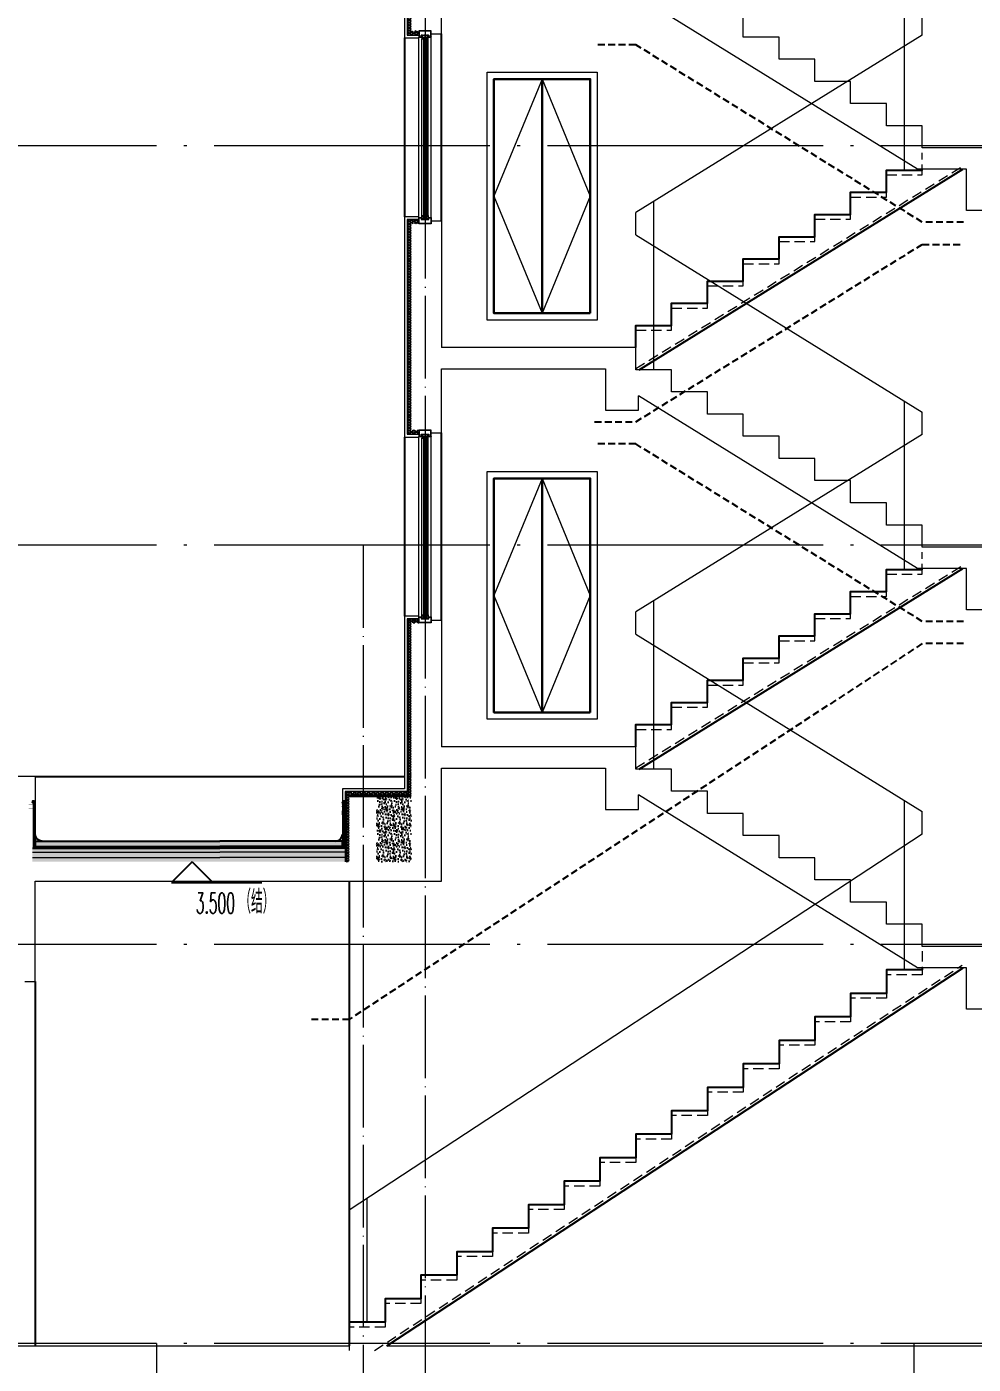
# Model space of a CAD drawing. Extents: x -518115 to 389031, y -231062 to 1628073.
# Drawn here: x 140422 to 147293, y -92578 to -82863 of the extents above; entities that cross this region are included whole.
import ezdxf
from ezdxf.xclip import XClip

# ---------------------------------------------------------------- set-up
doc = ezdxf.new("R2010")
doc.units = 0
doc.header["$LTSCALE"] = 1000
doc.header["$MEASUREMENT"] = 0
doc.header["$XCLIPFRAME"] = 0
for name, pattern in [('DASH', [0.35, 0.25, -0.1]), ('DOTE', [2.42, 2, -0.2, 0.02, -0.2]), ('HIDDEN', [0.375, 0.25, -0.125])]:
    doc.linetypes.add(name, pattern=pattern)
for name, color, linetype in [('3-剖面填充（细）', 250, 'Continuous'), ('3-屋面构造层', 157, 'Continuous'), ('DIM_ELEV', 3, 'Continuous'), ('SURFACE', 6, 'Continuous'), ('审核', 1, 'Continuous'), ('看线', 251, 'Continuous'), ('立面-看线', 251, 'Continuous')]:
    doc.layers.add(name, color=color, linetype=linetype)
for name, color, linetype, lineweight in [('DOTE', 19, 'DOTE', 9), ('PUB_HATCH', 8, 'Continuous', 9), ('S_WINDOW', 144, 'Continuous', 15), ('STAIR', 2, 'Continuous', 18), ('WALL', 9, 'Continuous', 40), ('WINDOW', 144, 'Continuous', 15), ('内粉刷', 37, 'Continuous', 9), ('立面-普通轮廓', 7, 'Continuous', 18), ('立面-栏杆', 105, 'Continuous', 15), ('立面-窗', 129, 'Continuous', 30), ('立面-窗开启线', 250, 'Continuous', 13), ('细细', 250, 'Continuous', 0)]:
    doc.layers.add(name, color=color, linetype=linetype, lineweight=lineweight)
doc.styles.add('_TCH_DIM', font='SIMPLEX.shx', dxfattribs={"width": 0.7, "bigfont": 'GBCBIG.shx'})
pattern_1 = [(315, (-218910.2607, -140541.0897), (-1.767766953, -1.767766953), []), (315, (-218909.0822, -140541.0897), (-1.767766953, -1.767766953), [])]
pattern_2 = [(315, (-218910.2607, -141979.3279), (-1.767766953, -1.767766953), []), (315, (-218909.0822, -141979.3279), (-1.767766953, -1.767766953), [])]

# ---------------------------------------------------------------- blocks, each defined once
blk = doc.blocks.new('GDFGDGHDCAS')
at = {"layer": '立面-普通轮廓'}
blk.add_lwpolyline([(887240.9, 98177.9), (886440.9, 98177.9), (886440.9, 99977.9), (887240.9, 99977.9)], close=True, dxfattribs=at)
at = {"layer": '立面-窗'}
blk.add_line((886840.9, 99927.9), (886840.9, 98227.9), dxfattribs=at)
blk.add_lwpolyline([(887190.9, 98227.9), (886490.9, 98227.9), (886490.9, 99927.9), (887190.9, 99927.9)], close=True, dxfattribs=at)
at = {"layer": '立面-窗开启线', "ltscale": 0.5}
for points in [[(886840.9, 99927.9), (886490.9, 99077.9), (886840.9, 98227.9)], [(886840.9, 99927.9), (887190.9, 99077.9), (886840.9, 98227.9)]]:
    blk.add_lwpolyline(points, dxfattribs=at)
blk = doc.blocks.new('FGHFG4334GDFGDFFGGGGGGDFG4G')
at = {"layer": 'SURFACE', "const_width": 2.25}
for points in [[(46.5, 0), (0, 0)], [(46.5, -27.6), (0, -27.6)]]:
    blk.add_lwpolyline(points, dxfattribs=at)
at = {"layer": 'SURFACE', "const_width": 1.5}
blk.add_lwpolyline([(46.5, 17.2, -1), (46.5, 5.2), (46.5, -6.8, -1), (46.5, -18.8), (46.5, -36.8), (52.5, -48), (52.5, -72.8)], format="xyb", dxfattribs=at)
blk = doc.blocks.new('FGDGDGD')
at = {"layer": '3-屋面构造层'}
h = blk.add_hatch(dxfattribs=at)
h.set_pattern_fill('隔热材料01', color=256, scale=7.692308, style=0)
h.set_pattern_definition([(270, (9.5186, 433.228), (3.846153863, -7e-16), [0.385980771, -3.460173092]), (270, (6.637, 433.228), (3.846153863, -7e-16), [0.385980771, -3.460173092]), (90, (8.5996, 430.618), (-3.846153863, 2e-16), [0.385980771, -3.460173092]), (90, (7.556, 430.618), (-3.846153863, 2e-16), [0.385980771, -3.460173092]), (180, (10.002, 430), (-5e-16, -3.846153863), [3.848019248, 0.001865385]), (135, (8.9282, 430.193), (2e-16, 3.846144175), [0.328307694, -5.110980792]), (116.56505, (12.5422, 430.4251), (8.6793e-06, 3.8461487416), [0.215769232, -8.384500037]), (116.56505, (8.696, 430.4251), (8.6793e-06, 3.8461487416), [0.215769232, -8.384500037]), (153.43495, (13.1603, 430), (-8.679e-06, 3.846148742), [0.431538463, -8.168730805]), (153.43495, (9.3142, 430), (-8.679e-06, 3.846148742), [0.431538463, -8.168730805]), (63.43495, (12.4457, 431.0041), (-8.6793e-06, 3.8461487416), [2.054923086, -6.545346183]), (63.43495, (8.5996, 431.0041), (-8.6793e-06, 3.8461487416), [2.054923086, -6.545346183]), (116.56505, (13.3647, 433.228), (8.6793e-06, 3.8461487416), [0.215769232, -8.384500037]), (116.56505, (9.5186, 433.228), (8.6793e-06, 3.8461487416), [0.215769232, -8.384500037]), (135, (9.422, 433.421), (2e-16, 3.846144175), [0.328307694, -5.110980792]), (153.43495, (13.036, 433.6532), (-8.679e-06, 3.846148742), [0.431538463, -8.168730805]), (153.43495, (9.19, 433.6532), (-8.679e-06, 3.846148742), [0.431538463, -8.168730805]), (45, (6.7336, 433.421), (2e-16, 3.846144175), [0.328307694, -5.110980792]), (63.43495, (10.4833, 433.228), (-8.6793e-06, 3.8461487416), [0.215769232, -8.384500037]), (63.43495, (6.6371, 433.228), (-8.6793e-06, 3.8461487416), [0.215769232, -8.384500037]), (26.56505, (10.812, 433.6532), (8.679e-06, 3.846148742), [0.431538463, -8.168730805]), (26.56505, (6.9658, 433.6532), (8.679e-06, 3.846148742), [0.431538463, -8.168730805]), (116.56505, (11.4023, 431.0041), (8.6793e-06, 3.8461487416), [2.054923086, -6.545346183]), (116.56505, (7.5561, 431.0041), (8.6793e-06, 3.8461487416), [2.054923086, -6.545346183]), (45, (7.2275, 430.193), (2e-16, 3.846144175), [0.328307694, -5.110980792]), (63.43495, (11.3058, 430.4251), (-8.6793e-06, 3.8461487416), [0.215769232, -8.384500037]), (63.43495, (7.4596, 430.4251), (-8.6793e-06, 3.8461487416), [0.215769232, -8.384500037]), (26.56505, (10.6877, 430), (8.679e-06, 3.846148742), [0.431538463, -8.168730805]), (26.56505, (6.8415, 430), (8.679e-06, 3.846148742), [0.431538463, -8.168730805])])
edge = h.paths.add_edge_path()
edge.add_arc((682180.8, 585366.2), 9.23, 450, 540, ccw=False)
edge.add_line((682180.8, 585375.4), (682191.6, 585375.4))
edge.add_line((682191.6, 585375.4), (682191.6, 585366.2))
edge.add_line((682191.6, 585366.2), (682171.6, 585366.2))
h = blk.add_hatch(dxfattribs=at)
h.set_pattern_fill('混凝土', color=256, scale=5, angle=-1.14576, style=0)
h.set_pattern_definition([(48.854237, (-82751.966, -43707.863), (35.7930991, -3.8540962), [3.75, -41.25]), (353.854237, (-82751.966, -43707.863), (-6.1841378, 37.7408106), [3, -33]), (99.305637, (-82748.983, -43708.185), (29.6089874, 33.886691), [3.1870095, -35.0571056]), (45.038437, (-82751.766, -43697.865), (53.1858973, -9.3413237), [5.625, -61.875]), (95.489837, (-82747.334, -43698.644), (47.6977146, 47.7616795), [4.7805144, -52.58565]), (350.038437, (-82751.766, -43697.865), (47.6976773, 47.7617167), [4.5, -49.5]), (19.854237, (-82746.817, -43700.465), (29.4368469, -20.7237073), [3.75, -41.25]), (324.854237, (-82746.817, -43700.465), (12.8883392, 36.0069862), [3, -33]), (70.305637, (-82744.364, -43702.192), (42.3251977, 15.2832459), [3.1870095, -35.0571056]), (36.3542372, (-82751.966, -43707.863), (0.9406985, 16.62920733), [0, -32.6, 0, -33.5, 0, -33.125]), (6.3542372, (-82751.966, -43707.863), (13.54517982, 19.45362572), [0, -19.1, 0, -31.85, 0, -12.625]), (326.3542372, (-82763.114, -43707.64), (26.66323482, -1.66123381), [0, -12.5, 0, -39, 0, -51.75]), (316.3542372, (-82768.113, -43707.54), (29.2535633, 4.4211788), [0, -16.25, 0, -25.9, 0, -36.75])])
h.paths.add_polyline_path([(674875.1, 585046.2), (674875.1, 585086.2), (682171.6, 585086.2), (682171.6, 585046.2)])
h = blk.add_hatch(dxfattribs=at)
h.set_pattern_fill('隔热材料03', color=256, scale=12.5, style=0)
h.set_pattern_definition([(113.578, (-500407.8114, 374696.8656), (-0.0086926214, 6.2699620763), [1.075, -0.5693125, 2.8375, -0.5693125, 1.075, -0.6825]), (66.42, (-500406.1744, 374696.8656), (2.727787851, 6.0425e-05), [1.075, -0.5693125, 2.840375, -0.5693125, 1.075, -0.6825]), (180, (-500406.1744, 374696.8656), (0, 6.25), [1.636625, -1.0910625]), (180, (-500407.538, 374702.4906), (0, 6.25), [1.636625, -1.0910625]), (90, (-500405.7427, 374697.8548), (2.72775, 2e-16), [0.52175, -5.72825]), (90, (-500407.1066, 374700.9798), (2.72775, 2e-16), [0.52175, -5.72825]), (90, (-500408.2427, 374697.8548), (2.72775, 2e-16), [0.52175, -5.72825]), (90, (-500409.6066, 374700.9798), (2.72775, 2e-16), [0.52175, -5.72825])])
edge = h.paths.add_edge_path()
edge.add_line((682177.8, 585086.2), (682177.8, 585050.2))
edge.add_arc((682171.6, 585050.2), 6.25, 270, 360, ccw=False)
edge.add_line((682171.6, 585044), (682171.6, 585086.2))
edge.add_line((682171.6, 585086.2), (682177.8, 585086.2))
h = blk.add_hatch(dxfattribs=at)
h.set_pattern_fill('焦渣矿渣', color=256, scale=4, angle=-1.14576, style=0)
h.set_pattern_definition([(358.8542372, (-82751.966, -43697.863), (8.27546507, 13.69326162), [1.6, -14.4]), (298.8542372, (-82751.966, -43697.863), (15.99644496, -0.32013217), [1.6, -14.4]), (238.8542372, (-82750.366, -43697.895), (7.72097989, -14.0133938), [1.6, -14.4]), (268.8542372, (-82745.567, -43697.991), (15.83683295, -8.3183365), [2.4, -11.456]), (268.8542372, (-82743.967, -43698.023), (15.83683295, -8.3183365), [2.4, -11.456]), (268.8542372, (-82742.368, -43698.055), (15.83683295, -8.3183365), [2.4, -11.456])])
h.paths.add_polyline_path([(674875.1, 585006.2), (674875.1, 585036.2), (682191.6, 585036.2), (682191.6, 585006.2)])
h = blk.add_hatch(dxfattribs=at)
h.set_pattern_fill('加气混凝土', color=256, scale=5, style=0)
h.set_pattern_definition([(0, (-82734.266, -43726.163), (30, 60), [0, -60]), (0, (-82769.366, -43734.263), (30, 60), [0, -60]), (0, (-82749.866, -43734.863), (30, 60), [0, -60]), (0, (-82728.566, -43717.163), (30, 60), [0, -60]), (0, (-82753.466, -43737.863), (30, 60), [0, -60]), (0, (-82722.566, -43679.363), (30, 60), [0, -60]), (0, (-82740.866, -43684.163), (30, 60), [0, -60]), (0, (-82731.266, -43691.663), (30, 60), [0, -60]), (0, (-82780.166, -43692.863), (30, 60), [0, -60]), (0, (-82750.766, -43695.563), (30, 60), [0, -60]), (0, (-82762.166, -43710.863), (30, 60), [0, -60]), (0, (-82761.566, -43733.363), (30, 60), [0, -60]), (0, (-82739.066, -43735.763), (30, 60), [0, -60]), (0, (-82722.566, -43709.363), (30, 60), [0, -60]), (0, (-82778.666, -43718.663), (30, 60), [0, -60]), (0, (-82773.566, -43708.463), (30, 60), [0, -60]), (0, (-82750.166, -43712.663), (30, 60), [0, -60]), (0, (-82758.566, -43721.363), (30, 60), [0, -60]), (0, (-82763.366, -43701.563), (30, 60), [0, -60]), (0, (-82755.866, -43679.063), (30, 60), [0, -60]), (0, (-82776.266, -43731.263), (30, 60), [0, -60]), (0, (-82743.266, -43691.363), (30, 60), [0, -60]), (0, (-82771.166, -43690.463), (30, 60), [0, -60]), (0, (-82775.966, -43682.663), (30, 60), [0, -60]), (130.601294, (-82726.2516, -43698.149), (-149.999998343, 180.000000787), [2.6341554, -1103.7111]), (18.4349488, (-82730.537, -43697.006), (149.99999945, 59.99999956), [2.710524, -376.76279]), (90, (-82730.537, -43699.578), (30, 60), [2.5714284, -117.428565]), (161.565051, (-82727.966, -43700.435), (-150.000000755, 59.99999553), [2.710524, -376.76279]), (53.1301023, (-82727.966, -43700.435), (30.00000006, 59.99999997), [2.857143, -297.14285]), (135, (-82725.68, -43731.006), (-30.00000363, 59.99999594), [2.424366, -167.28126]), (45, (-82729.109, -43731.006), (29.9999998, 59.99999976), [2.424366, -167.28126]), (135, (-82727.394, -43732.72), (-30.00000363, 59.99999594), [2.424366, -167.28126]), (45, (-82727.394, -43732.72), (29.9999998, 59.99999976), [2.424366, -167.28126]), (116.565051, (-82754.537, -43690.72), (-5.2e-06, 119.9999967), [3.1943826, -63.88765]), (180, (-82755.966, -43687.863), (-30, 60), [3.4285716, -56.571425]), (63.434949, (-82760.823, -43690.72), (3e-07, 119.9999994), [3.1943826, -63.88765]), (116.565051, (-82759.394, -43693.58), (-5.2e-06, 119.9999967), [3.1943826, -63.88765]), (0, (-82759.394, -43693.58), (30, 60), [3.4285716, -56.571425]), (63.434949, (-82755.966, -43693.58), (3e-07, 119.9999994), [3.1943826, -63.88765]), (107.102728, (-82731.9658, -43711.0063), (-89.999996559, 300.000000484), [3.8861346, -1628.29025]), (143.972626, (-82733.1087, -43707.292), (-569.999992774, 419.999999525), [3.8861346, -812.202]), (180, (-82736.25, -43705.006), (-30, 60), [3.7142856, -56.28571]), (36.0273733, (-82743.1087, -43707.292), (569.999995788, 419.999995472), [3.8861346, -812.202]), (71.5650511, (-82744.252, -43710.721), (90.00000046, 299.99999948), [3.6140316, -375.85928]), (107.102728, (-82743.1087, -43714.4348), (-89.999996559, 300.000000484), [3.8861346, -1628.29025]), (143.972626, (-82739.966, -43716.7206), (-569.999992774, 419.999999525), [3.8861346, -812.202]), (0, (-82739.966, -43716.72), (30, 60), [3.7142856, -56.28571]), (36.0273733, (-82736.2516, -43716.7206), (569.999995788, 419.999995472), [3.8861346, -812.202]), (71.5650511, (-82733.109, -43714.435), (90.00000046, 299.99999948), [3.6140316, -375.85928]), (150.255118, (-82731.3944, -43683.006), (-90.000000213, 59.999999257), [2.303502, -481.43196]), (90, (-82733.394, -43684.15), (30, 60), [2.2857144, -117.714275]), (29.7448813, (-82733.3944, -43684.149), (90.000000053, 59.99999972), [2.303502, -481.43196]), (116.565051, (-82745.394, -43725.58), (-5.2e-06, 119.9999967), [3.1943826, -63.88765]), (168.690067, (-82746.823, -43722.7206), (-270.0000002, 59.999998494), [2.9137254, -608.96855]), (41.1859251, (-82751.9658, -43724.149), (749.999995456, 659.999994229), [3.0371844, -1272.5802]), (90, (-82751.966, -43727.006), (30, 60), [2.857143, -117.14285]), (138.814074, (-82749.68, -43729.0063), (-749.999986669, 660.000004204), [3.0371844, -1272.5802]), (16.6992442, (-82749.68, -43729.0063), (989.999992552, 299.999996858), [2.982945, -1249.85375]), (60.9453959, (-82746.823, -43728.149), (29.99999992, 59.999999469), [2.9416086, -1232.53395]), (109.983106, (-82770.5373, -43700.4348), (-150.000000565, 419.9999988885), [3.3442002, -1401.21975]), (155.556045, (-82771.68, -43697.292), (-390.0000014866, 179.99999626), [3.4522986, -1446.51315]), (24.4439547, (-82777.9658, -43697.292), (390.0000001945, 179.999999134), [3.4522986, -1446.51315]), (70.0168934, (-82779.1087, -43700.4348), (150.000000452, 419.999998958), [3.3442002, -1401.21975]), (109.983106, (-82777.9658, -43703.5777), (-150.000000565, 419.9999988885), [3.3442002, -1401.21975]), (160.016893, (-82774.823, -43704.7206), (-150.000000088, 59.999997267), [3.3442002, -698.93775]), (19.9831065, (-82774.823, -43704.7206), (149.999999176, 59.999999905), [3.3442002, -698.93775]), (70.0168934, (-82771.68, -43703.5777), (150.000000452, 419.999998958), [3.3442002, -1401.21975]), (122.005383, (-82748.2516, -43705.8634), (-30.000004026, 59.999996937), [2.6954232, -563.3434]), (18.4349488, (-82752.252, -43704.435), (149.99999945, 59.99999956), [2.710524, -376.76279]), (90, (-82752.252, -43707.006), (30, 60), [2.5714284, -117.428565]), (161.565051, (-82749.68, -43707.863), (-150.000000755, 59.99999553), [2.710524, -376.76279]), (54.4623222, (-82749.68, -43707.8634), (209.999999696, 299.99999955), [2.457807, -1029.82115]), (116.565051, (-82765.68, -43720.435), (-5.2e-06, 119.9999967), [3.1943826, -63.88765]), (180, (-82767.11, -43717.58), (-30, 60), [3.142857, -56.85714]), (59.0362434, (-82771.966, -43720.435), (30.000000098, 59.99999971), [3.3319728, -696.3822]), (120.963756, (-82770.2516, -43723.292), (-30.0000041, 59.999997245), [3.3319728, -696.3822]), (0, (-82770.25, -43723.29), (30, 60), [3.142857, -56.85714]), (63.434949, (-82767.11, -43723.29), (3e-07, 119.9999994), [3.1943826, -63.88765])])
h.paths.add_polyline_path([(682191.6, 584936.2), (674875.1, 584936.2), (674875.1, 584966.2), (682191.6, 584966.2)])
at = {"layer": '立面-看线'}
h = blk.add_hatch(dxfattribs=at)
h.set_pattern_fill('HONEY', color=256, scale=7)
h.set_pattern_definition([(0, (-799653.24, -415240.13), (16.66875, 9.623705), [11.1125, -22.225]), (120, (-799653.24, -415240.13), (-16.66874801, 9.62370845), [11.1125, -22.225]), (60, (-799653.24, -415240.13), (1.99e-06, 19.24741345), [-22.225, 11.1125])])
h.paths.add_polyline_path([(682191.6, 584966.2), (674875.1, 584966.2), (674875.1, 585006.2), (682191.6, 585006.2)])
at = {"layer": '3-屋面构造层'}
for p, q in [((682177.8, 585086.2), (674875.1, 585086.2)), ((682171.6, 585086.2), (682171.6, 585044)), ((682171.6, 585046.2), (674875.1, 585046.2)), ((682191.6, 585036.2), (674875.1, 585036.2))]:
    blk.add_line(p, q, dxfattribs=at)
at = {"layer": '3-屋面构造层', "color": 251, "linetype": 'DASH', "ltscale": 0.05, "true_color": 0x636466, "const_width": 2.5}
for points in [[(682056.6, 585042.7), (682171.6, 585042.7, 0.414214), (682179.1, 585050.2), (682179.1, 585366.2)], [(682056.6, 585039), (682171.6, 585039, 0.414214), (682182.8, 585050.2), (682182.8, 585366.2)]]:
    blk.add_lwpolyline(points, format="xyb", dxfattribs=at)
at = {"layer": '3-屋面构造层', "color": 251, "true_color": 0x636466}
for points in [[(682056.6, 585041.5), (682171.6, 585041.5, 0.414214), (682180.3, 585050.2), (682180.3, 585366.2)], [(682056.6, 585044), (682171.6, 585044, 0.414214), (682177.8, 585050.2), (682177.8, 585366.2)], [(682056.6, 585040.2), (682171.6, 585040.2, 0.414214), (682181.6, 585050.2), (682181.6, 585366.2), (682184.1, 585366.2), (682184.1, 585050.2, -0.414214), (682171.6, 585037.7), (682056.6, 585037.7)]]:
    blk.add_lwpolyline(points, format="xyb", dxfattribs=at)
at = {"layer": '3-屋面构造层', "ltscale": 0.8}
blk.add_lwpolyline([(682171.6, 585366.2, -0.414214), (682180.8, 585375.4), (682191.6, 585375.4), (682191.6, 585366.2), (682171.6, 585366.2)], format="xyb", dxfattribs=at)
at = {"layer": '3-屋面构造层', "color": 251, "linetype": 'DASH', "ltscale": 0.05, "true_color": 0x636466, "const_width": 2.5}
for points in [[(682042.7, 585039), (674875.1, 585039)], [(682056.6, 585042.7), (682042.7, 585039)]]:
    blk.add_lwpolyline(points, dxfattribs=at)
at = {"layer": '3-屋面构造层', "color": 251, "true_color": 0x636466}
for points in [[(682042.7, 585040.2), (674875.1, 585040.2)], [(674875.1, 585037.7), (682042.7, 585037.7)], [(682056, 585043.8), (682042.1, 585040.1)], [(682043.2, 585037.9), (682057.1, 585041.6)]]:
    blk.add_lwpolyline(points, dxfattribs=at)
at = {"layer": '3-屋面构造层'}
blk.add_arc((682121.6, 585136.2), 50, 270, 360, dxfattribs=at)
at = {"layer": 'PUB_HATCH', "color": 215, "true_color": 0xa953a0}
for p, q in [((682191.6, 585006.2), (674875.1, 585006.2)), ((682191.6, 584966.2), (674875.1, 584966.2))]:
    blk.add_line(p, q, dxfattribs=at)
at = {"layer": '3-屋面构造层', "color": 1, "xscale": -1}
blk.add_blockref('FGHFG4334GDFGDFFGGGGGGDFG4G', (682218.1, 585349), dxfattribs=at)
blk = doc.blocks.new('zrszerf')
at = {"layer": '细细'}
h = blk.add_hatch(dxfattribs=at)
h.set_pattern_fill('金属', color=256, style=0)
h.set_pattern_definition(pattern_1)
h.paths.add_polyline_path([(257694.9, 608543.3), (257714.9, 608543.3), (257714.9, 608556.8), (257764.9, 608556.8), (257764.9, 608543.3), (257784.9, 608543.3), (257784.9, 608588.3), (257694.9, 608588.3)])
h.paths.add_polyline_path([(257712.9, 608558.8), (257712.9, 608545.3), (257696.9, 608545.3), (257696.9, 608586.3), (257782.9, 608586.3), (257782.9, 608545.3), (257766.9, 608545.3), (257766.9, 608558.8)], flags=16)
h = blk.add_hatch(dxfattribs=at)
h.set_pattern_fill('金属', color=256, style=0)
h.set_pattern_definition(pattern_1)
h.paths.add_polyline_path([(257762.4, 608554.8), (257762.4, 608529.8), (257750.4, 608529.8), (257750.4, 608539.8), (257729.4, 608539.8), (257729.4, 608529.8), (257717.4, 608529.8), (257717.4, 608554.8)])
h.paths.add_polyline_path([(257719.4, 608552.8), (257719.4, 608531.8), (257727.4, 608531.8), (257727.4, 608541.8), (257752.4, 608541.8), (257752.4, 608531.8), (257760.4, 608531.8), (257760.4, 608552.8)], flags=16)
h = blk.add_hatch(color=256, dxfattribs=at)
edge = h.paths.add_edge_path()
edge.add_line((257735.4, 608539.8), (257735.4, 608527.8))
edge.add_arc((257739.9, 608519.5), 9.44, 61.51755, 118.48245, ccw=False)
edge.add_line((257744.4, 608527.8), (257744.4, 608539.8))
edge.add_arc((257739.9, 608548.1), 9.44, 241.51755, 298.48245, ccw=False)
h = blk.add_hatch(dxfattribs=at)
h.set_pattern_fill('金属', color=256, style=0)
h.set_pattern_definition(pattern_2)
h.paths.add_polyline_path([(257694.9, 607233.3), (257714.9, 607233.3), (257714.9, 607219.8), (257764.9, 607219.8), (257764.9, 607233.3), (257784.9, 607233.3), (257784.9, 607188.3), (257694.9, 607188.3)])
h.paths.add_polyline_path([(257712.9, 607217.8), (257712.9, 607231.3), (257696.9, 607231.3), (257696.9, 607190.3), (257782.9, 607190.3), (257782.9, 607231.3), (257766.9, 607231.3), (257766.9, 607217.8)], flags=16)
h = blk.add_hatch(dxfattribs=at)
h.set_pattern_fill('金属', color=256, style=0)
h.set_pattern_definition(pattern_2)
h.paths.add_polyline_path([(257762.4, 607221.8), (257762.4, 607246.8), (257750.4, 607246.8), (257750.4, 607236.8), (257729.4, 607236.8), (257729.4, 607246.8), (257717.4, 607246.8), (257717.4, 607221.8)])
h.paths.add_polyline_path([(257719.4, 607223.8), (257719.4, 607244.8), (257727.4, 607244.8), (257727.4, 607234.8), (257752.4, 607234.8), (257752.4, 607244.8), (257760.4, 607244.8), (257760.4, 607223.8)], flags=16)
h = blk.add_hatch(color=256, dxfattribs=at)
edge = h.paths.add_edge_path()
edge.add_line((257735.4, 607236.8), (257735.4, 607248.8))
edge.add_arc((257739.9, 607257.1), 9.44, 241.51755, 298.48245)
edge.add_line((257744.4, 607248.8), (257744.4, 607236.8))
edge.add_arc((257739.9, 607228.5), 9.44, 61.51755, 118.48245)
at = {"layer": 'S_WINDOW'}
for p, q in [((257694.9, 607233.3), (257694.9, 608543.3)), ((257717.4, 607246.8), (257717.4, 608529.8)), ((257762.4, 607246.8), (257762.4, 608529.8)), ((257784.9, 607233.3), (257784.9, 608543.3))]:
    blk.add_line(p, q, dxfattribs=at)
for points in [[(257784.9, 608588.3), (257784.9, 608543.3), (257764.9, 608543.3), (257764.9, 608556.8), (257714.9, 608556.8), (257714.9, 608543.3), (257694.9, 608543.3), (257694.9, 608588.3)], [(257782.9, 608586.3), (257782.9, 608545.3), (257766.9, 608545.3), (257766.9, 608558.8), (257712.9, 608558.8), (257712.9, 608545.3), (257696.9, 608545.3), (257696.9, 608586.3)], [(257762.4, 608554.8), (257762.4, 608529.8), (257750.4, 608529.8), (257750.4, 608539.8), (257729.4, 608539.8), (257729.4, 608529.8), (257717.4, 608529.8), (257717.4, 608554.8)], [(257760.4, 608552.8), (257760.4, 608531.8), (257752.4, 608531.8), (257752.4, 608541.8), (257727.4, 608541.8), (257727.4, 608531.8), (257719.4, 608531.8), (257719.4, 608552.8)], [(257784.9, 607188.3), (257784.9, 607233.3), (257764.9, 607233.3), (257764.9, 607219.8), (257714.9, 607219.8), (257714.9, 607233.3), (257694.9, 607233.3), (257694.9, 607188.3)], [(257782.9, 607190.3), (257782.9, 607231.3), (257766.9, 607231.3), (257766.9, 607217.8), (257712.9, 607217.8), (257712.9, 607231.3), (257696.9, 607231.3), (257696.9, 607190.3)], [(257762.4, 607221.8), (257762.4, 607246.8), (257750.4, 607246.8), (257750.4, 607236.8), (257729.4, 607236.8), (257729.4, 607246.8), (257717.4, 607246.8), (257717.4, 607221.8)], [(257760.4, 607223.8), (257760.4, 607244.8), (257752.4, 607244.8), (257752.4, 607234.8), (257727.4, 607234.8), (257727.4, 607244.8), (257719.4, 607244.8), (257719.4, 607223.8)]]:
    blk.add_lwpolyline(points, close=True, dxfattribs=at)
at = {"layer": '细细'}
for points in [[(257729.4, 608529.8), (257729.4, 607246.8)], [(257735.4, 607248.8), (257735.4, 608539.8)], [(257744.4, 607248.8), (257744.4, 608539.8)], [(257750.4, 608529.8), (257750.4, 607246.8)]]:
    blk.add_lwpolyline(points, dxfattribs=at)
for points in [[(257735.4, 608539.8), (257735.4, 608527.8, -0.253805), (257744.4, 608527.8), (257744.4, 608539.8, -0.253805)], [(257735.4, 607236.8), (257735.4, 607248.8, 0.253805), (257744.4, 607248.8), (257744.4, 607236.8, 0.253805)]]:
    blk.add_lwpolyline(points, format="xyb", close=True, dxfattribs=at)
blk = doc.blocks.new('FGSDFSFSEFESFES')
at = {"layer": 'WINDOW', "ltscale": 0.8}
for p, q in [((175258.6, -121034), (175208.6, -121034)), ((175258.6, -121084), (175208.6, -121084)), ((175258.6, -123284), (175208.6, -123284)), ((175258.6, -123334), (175208.6, -123334))]:
    blk.add_line(p, q, dxfattribs=at)
blk.add_lwpolyline([(175158.6, -123384), (175208.6, -123384), (175208.6, -120984), (175158.6, -120984), (175158.6, -123384)], dxfattribs=at)
blk = doc.blocks.new('BFGBFBCBVFB')
at = {"layer": '立面-看线'}
h = blk.add_hatch(dxfattribs=at)
h.set_pattern_fill('HONEY', color=256, scale=7)
h.set_pattern_definition([(0, (93631.251, -359366.987), (16.66875, 9.623705), [11.1125, -22.225]), (120, (93631.251, -359366.987), (-16.66874801, 9.62370845), [11.1125, -22.225]), (60, (93631.251, -359366.987), (1.99e-06, 19.24741345), [-22.225, 11.1125])])
h.paths.add_polyline_path([(896472.3, 26020), (896472.3, 25995), (898272.4, 25995), (898272.4, 26020)])
h = blk.add_hatch(dxfattribs=at)
h.set_pattern_fill('HONEY', color=256, scale=7)
h.set_pattern_definition([(0, (77469.076, -360831.97), (16.66875, 9.623705), [11.1125, -22.225]), (120, (77469.076, -360831.97), (-16.66874801, 9.62370845), [11.1125, -22.225]), (60, (77469.076, -360831.97), (1.99e-06, 19.24741345), [-22.225, 11.1125])])
h.paths.add_polyline_path([(888492.3, 24615), (888522.3, 24615), (888522.3, 25515), (888577.3, 25515), (888577.3, 25545), (888492.3, 25545)])
h = blk.add_hatch(dxfattribs=at)
h.set_pattern_fill('HONEY', color=256, scale=7)
h.set_pattern_definition([(0, (77469.098, -360831.968), (16.66875, 9.623705), [11.1125, -22.225]), (120, (77469.098, -360831.968), (-16.66874801, 9.62370845), [11.1125, -22.225]), (60, (77469.098, -360831.968), (1.99e-06, 19.24741345), [-22.225, 11.1125])])
h.paths.add_polyline_path([(888492.3, 24615), (888522.3, 24615), (888522.3, 24015), (888577.3, 24015), (888577.3, 23985), (888492.3, 23985)])
at = {"layer": 'PUB_HATCH', "color": 215, "true_color": 0xa953a0}
blk.add_line((896472.3, 26020), (898272.4, 26020), dxfattribs=at)
blk.add_lwpolyline([(888577.3, 25545), (888492.3, 25545), (888492.3, 23985), (888577.3, 23985)], dxfattribs=at)
at = {"layer": 'STAIR', "linetype": 'HIDDEN', "ltscale": 0.3}
blk.add_line((890152.4, 24462.3), (892520.9, 25930), dxfattribs=at)
blk.add_lwpolyline([(890152.4, 24580), (890152.4, 24741.1), (890412.4, 24741.1), (890412.4, 24902.2), (890672.4, 24902.2), (890672.4, 25063.3), (890932.4, 25063.3), (890932.4, 25224.4), (891192.4, 25224.4), (891192.4, 25385.5), (891452.4, 25385.5), (891452.4, 25546.6), (891712.4, 25546.6), (891712.4, 25707.8), (891972.4, 25707.8), (891972.4, 25868.9), (892232.4, 25868.9), (892232.4, 26030)], dxfattribs=at)
at = {"layer": '内粉刷'}
for p, q in [((896492.3, 25875), (898272.4, 25875)), ((896492.3, 23150), (896492.3, 25875)), ((890152.4, 24615), (888742.3, 24615)), ((888742.3, 24460), (889932.4, 24460)), ((889932.4, 24460), (889932.4, 24160)), ((890172.4, 24160), (890172.4, 24265.3)), ((889932.4, 24160), (890172.4, 24160)), ((894152.4, 23165), (892232.4, 23165))]:
    blk.add_line(p, q, dxfattribs=at)
for points in [[(894372.4, 26080), (894152.4, 26065)], [(894372.4, 26080), (894372.4, 26030)], [(898272.4, 26050), (896492.3, 26050)], [(894152.4, 25910), (894152.4, 25360), (894372.4, 25360)], [(888577.3, 25565), (888472.3, 25565), (888472.3, 23965), (888577.3, 23965)], [(888667.3, 25535), (888742.3, 25535), (888742.3, 24615)], [(892232.4, 23165), (892232.4, 23326.1), (891972.4, 23326.1), (891972.4, 23487.2), (891712.4, 23487.2), (891712.4, 23648.3), (891452.4, 23648.3), (891452.4, 23809.4), (891192.4, 23809.4), (891192.4, 23970.5), (890932.4, 23970.5), (890932.4, 24131.6), (890672.4, 24131.6), (890672.4, 24292.8), (890412.4, 24292.8), (890412.4, 24453.9), (890152.4, 24453.9), (890152.4, 24615)], [(888667.3, 23995), (888742.3, 23995), (888742.3, 24460)], [(894152.4, 23010), (892792.4, 23010), (892792.4, 22710), (892552.4, 22710), (892552.4, 23010), (892198.2, 23010), (890172.4, 24265.3)]]:
    blk.add_lwpolyline(points, dxfattribs=at)
at = {"layer": '看线'}
for p, q in [((888472.3, 26865), (888472.3, 25565)), ((888742.3, 25535), (888742.3, 26895)), ((892792.4, 23165), (892792.4, 25610)), ((894152.4, 25360), (894152.4, 23165)), ((894372.3, 25380), (894372.3, 23180))]:
    blk.add_line(p, q, dxfattribs=at)
at = {"layer": '看线', "color": 32}
for p, q in [((896492.3, 26080), (898272.4, 26080)), ((890176.7, 24453.9), (892526.6, 25910))]:
    blk.add_line(p, q, dxfattribs=at)
blk.add_lwpolyline([(890152.4, 24615), (890152.4, 24776.1), (890412.4, 24776.1), (890412.4, 24937.2), (890672.4, 24937.2), (890672.4, 25098.3), (890932.4, 25098.3), (890932.4, 25259.4), (891192.4, 25259.4), (891192.4, 25420.5), (891452.4, 25420.5), (891452.4, 25581.6), (891712.4, 25581.6), (891712.4, 25742.8), (891972.4, 25742.8), (891972.4, 25903.9), (892232.4, 25903.9), (892232.4, 25910)], dxfattribs=at)
at = {"xscale": -1}
for name, p in [('zrszerf', (1146362.2, -581673.3)), ('FGSDFSFSEFESFES', (1069630.9, 146464))]:
    blk.add_blockref(name, p, dxfattribs=at)
blk = doc.blocks.new('A$C0DDB073D')
at = {"layer": '内粉刷'}
for p, q in [((1630, 35), (219.9, 35)), ((219.9, -120), (1410, -120)), ((1410, -120), (1410, -420)), ((1650, -420), (1650, -314.7)), ((1410, -420), (1650, -420)), ((5630, -1415), (3710, -1415))]:
    blk.add_line(p, q, dxfattribs=at)
for points in [[(3710, -1415), (3710, -1253.9), (3450, -1253.9), (3450, -1092.8), (3190, -1092.8), (3190, -931.7), (2930, -931.7), (2930, -770.6), (2670, -770.6), (2670, -609.5), (2410, -609.5), (2410, -448.3), (2150, -448.3), (2150, -287.2), (1890, -287.2), (1890, -126.1), (1630, -126.1), (1630, 35)], [(5630, -1570), (4270, -1570), (4270, -1870), (4030, -1870), (4030, -1570), (3675.8, -1570), (1650, -314.7)]]:
    blk.add_lwpolyline(points, dxfattribs=at)
at = {"layer": '看线'}
blk.add_line((4270, -1415), (4270, 1030), dxfattribs=at)

msp = doc.modelspace()

# ---------------------------------------------------------------- hatches: boundary and pattern name
at = {"layer": '3-剖面填充（细）'}
h = msp.add_hatch(dxfattribs=at)
h.set_pattern_fill('加气混凝土', color=256, scale=10)
h.set_pattern_definition([(0, (-261164.6, -36.6), (60, 120), [0, -120]), (0, (-261234.8, -52.8), (60, 120), [0, -120]), (0, (-261195.8, -54), (60, 120), [0, -120]), (0, (-261153.2, -18.6), (60, 120), [0, -120]), (0, (-261203, -60), (60, 120), [0, -120]), (0, (-261141.2, 57), (60, 120), [0, -120]), (0, (-261177.8, 47.4), (60, 120), [0, -120]), (0, (-261158.6, 32.4), (60, 120), [0, -120]), (0, (-261256.4, 30), (60, 120), [0, -120]), (0, (-261197.6, 24.6), (60, 120), [0, -120]), (0, (-261220.4, -6), (60, 120), [0, -120]), (0, (-261219.2, -51), (60, 120), [0, -120]), (0, (-261174.2, -55.8), (60, 120), [0, -120]), (0, (-261141.2, -3), (60, 120), [0, -120]), (0, (-261253.4, -21.6), (60, 120), [0, -120]), (0, (-261243.2, -1.2), (60, 120), [0, -120]), (0, (-261196.4, -9.6), (60, 120), [0, -120]), (0, (-261213.2, -27), (60, 120), [0, -120]), (0, (-261222.8, 12.6), (60, 120), [0, -120]), (0, (-261207.8, 57.6), (60, 120), [0, -120]), (0, (-261248.6, -46.8), (60, 120), [0, -120]), (0, (-261182.6, 33), (60, 120), [0, -120]), (0, (-261238.4, 34.8), (60, 120), [0, -120]), (0, (-261248, 50.4), (60, 120), [0, -120]), (130.601294, (-261148.5714, 19.4286), (-299.99999669, 360.00000157), [5.26831, -2207.4222]), (18.434949, (-261157.143, 21.714), (299.9999989, 119.9999991), [5.421048, -753.52558]), (90, (-261157.14, 16.57), (60, 120), [5.142857, -234.85713]), (161.565051, (-261152, 14.857), (-300.0000015, 119.99999105), [5.421048, -753.52558]), (53.130102, (-261152, 14.857), (60.0000001, 120), [5.714286, -594.2857]), (135, (-261147.43, -46.286), (-60.0000073, 119.999992), [4.848732, -334.56252]), (45, (-261154.286, -46.286), (59.9999996, 119.9999995), [4.848732, -334.56252]), (135, (-261150.857, -49.714), (-60.0000073, 119.999992), [4.848732, -334.56252]), (45, (-261150.857, -49.714), (59.9999996, 119.9999995), [4.848732, -334.56252]), (116.56505, (-261205.14, 34.29), (-1e-05, 239.999993), [6.388765, -127.7753]), (180, (-261208, 40), (-60, 120), [6.857143, -113.14285]), (63.43495, (-261217.71, 34.29), (5e-07, 240), [6.388765, -127.7753]), (116.56505, (-261214.86, 28.57), (-1e-05, 239.999993), [6.388765, -127.7753]), (0, (-261214.86, 28.57), (60, 120), [6.857143, -113.14285]), (63.43495, (-261208, 28.57), (5e-07, 240), [6.388765, -127.7753]), (107.102728, (-261160, -6.2857), (-179.99999312, 600.00000097), [7.77227, -3256.5805]), (143.972626, (-261162.286, 1.143), (-1139.99998555, 839.99999905), [7.77227, -1624.404]), (180, (-261168.57, 5.71), (-60, 120), [7.42857, -112.57142]), (36.0273733, (-261182.286, 1.143), (1139.99999158, 839.99999094), [7.77227, -1624.404]), (71.565051, (-261184.571, -5.714), (180.0000009, 599.999999), [7.228063, -751.71856]), (107.102728, (-261182.2857, -13.143), (-179.99999312, 600.00000097), [7.77227, -3256.5805]), (143.972626, (-261176, -17.714), (-1139.99998555, 839.99999905), [7.77227, -1624.404]), (0, (-261176, -17.71), (60, 120), [7.42857, -112.57142]), (36.0273733, (-261168.571, -17.714), (1139.99999158, 839.99999094), [7.77227, -1624.404]), (71.565051, (-261162.286, -13.143), (180.0000009, 599.999999), [7.228063, -751.71856]), (150.255118, (-261158.857, 49.714), (-180.0000004, 119.9999985), [4.607004, -962.86392]), (90, (-261162.86, 47.43), (60, 120), [4.57143, -235.42855]), (29.7448813, (-261162.857, 47.429), (180.0000001, 119.99999944), [4.607004, -962.86392]), (116.56505, (-261186.86, -35.43), (-1e-05, 239.999993), [6.388765, -127.7753]), (168.690067, (-261189.714, -29.714), (-540.0000004, 119.999997), [5.82745, -1217.9371]), (41.1859251, (-261200, -32.5714), (1499.99999091, 1319.99998846), [6.07437, -2545.1604]), (90, (-261200, -38.286), (60, 120), [5.714286, -234.2857]), (138.814074, (-261195.4286, -42.2857), (-1499.99997334, 1320.00000841), [6.07437, -2545.1604]), (16.6992442, (-261195.4286, -42.2857), (1979.9999851, 599.999993716), [5.96589, -2499.7075]), (60.9453959, (-261189.714, -40.5714), (59.99999984, 119.99999894), [5.883217, -2465.0679]), (109.983106, (-261237.143, 14.857), (-300.00000113, 839.99999778), [6.6884, -2802.4395]), (155.556045, (-261239.4286, 21.143), (-780.000002973, 359.99999252), [6.904597, -2893.0263]), (24.4439547, (-261252, 21.143), (780.00000039, 359.99999827), [6.904597, -2893.0263]), (70.0168934, (-261254.2857, 14.857), (300.000000904, 839.999997916), [6.6884, -2802.4395]), (109.983106, (-261252, 8.5714), (-300.00000113, 839.99999778), [6.6884, -2802.4395]), (160.016893, (-261245.714, 6.286), (-300.00000018, 119.99999453), [6.6884, -1397.8755]), (19.9831065, (-261245.714, 6.286), (299.99999835, 119.9999998), [6.6884, -1397.8755]), (70.0168934, (-261239.4286, 8.5714), (300.000000904, 839.999997916), [6.6884, -2802.4395]), (122.005383, (-261192.571, 4), (-60.00000805, 119.99999387), [5.390846, -1126.6868]), (18.434949, (-261200.571, 6.857), (299.9999989, 119.9999991), [5.421048, -753.52558]), (90, (-261200.57, 1.714), (60, 120), [5.142857, -234.85713]), (161.565051, (-261195.429, -2e-08), (-300.0000015, 119.99999105), [5.421048, -753.52558]), (54.4623222, (-261195.4286, -2e-08), (419.99999939, 599.9999991), [4.915614, -2059.6423]), (116.56505, (-261227.43, -25.14), (-1e-05, 239.999993), [6.388765, -127.7753]), (180, (-261230.29, -19.43), (-60, 120), [6.285714, -113.71428]), (59.0362434, (-261240, -25.143), (60.0000002, 119.99999942), [6.663946, -1392.7644]), (120.963756, (-261236.571, -30.857), (-60.0000082, 119.9999945), [6.663946, -1392.7644]), (0, (-261236.57, -30.86), (60, 120), [6.285714, -113.71428]), (63.43495, (-261230.29, -30.86), (5e-07, 240), [6.388765, -127.7753])])
h.paths.add_polyline_path([(142963.3, -88928.4), (143213.3, -88928.4), (143213.3, -88448.4), (142963.3, -88448.4)])
at = {"layer": '立面-看线'}
h = msp.add_hatch(dxfattribs=at)
h.set_pattern_fill('HONEY', color=256, scale=7)
h.set_pattern_definition([(0, (-667839.95, -473525.351), (16.66875, 9.623705), [11.1125, -22.225]), (120, (-667839.95, -473525.351), (-16.66874801, 9.62370845), [11.1125, -22.225]), (60, (-667839.95, -473525.351), (1.99e-06, 19.24741345), [-22.225, 11.1125])])
h.paths.add_polyline_path([(143183.3, -88078.4), (143213.3, -88078.4), (143213.3, -87193.4), (143268.3, -87193.4), (143268.3, -87163.4), (143183.3, -87163.4)])
h = msp.add_hatch(dxfattribs=at)
h.set_pattern_fill('HONEY', color=256, scale=7)
h.set_pattern_definition([(0, (-667839.927, -473525.349), (16.66875, 9.623705), [11.1125, -22.225]), (120, (-667839.927, -473525.349), (-16.66874801, 9.62370845), [11.1125, -22.225]), (60, (-667839.927, -473525.349), (1.99e-06, 19.24741345), [-22.225, 11.1125])])
h.paths.add_polyline_path([(143183.3, -88448.4), (143213.3, -88448.4), (143213.3, -88078.4), (143183.3, -88078.4)])
h = msp.add_hatch(dxfattribs=at)
h.set_pattern_fill('HONEY', color=256, scale=7)
h.set_pattern_definition([(0, (-668289.919, -473525.346), (16.66875, 9.623705), [11.1125, -22.225]), (120, (-668289.919, -473525.346), (-16.66874801, 9.62370845), [11.1125, -22.225]), (60, (-668289.919, -473525.346), (1.99e-06, 19.24741345), [-22.225, 11.1125])])
h.paths.add_polyline_path([(142763.3, -88418.4), (142733.3, -88418.4), (142733.3, -88928.4), (142763.3, -88928.4)])
h = msp.add_hatch(dxfattribs=at)
h.set_pattern_fill('HONEY', color=256, scale=7)
h.set_pattern_definition([(0, (-667869.948, -473045.303), (16.66875, 9.623705), [11.1125, -22.225]), (120, (-667869.948, -473045.303), (-16.66874801, 9.62370845), [11.1125, -22.225]), (60, (-667869.948, -473045.303), (1.99e-06, 19.24741345), [-22.225, 11.1125])])
h.paths.add_polyline_path([(143183.3, -88418.4), (142763.3, -88418.4), (142763.3, -88448.4), (143183.3, -88448.4)])

# ---------------------------------------------------------------- linework, layer by layer
at = {"layer": 'DIM_ELEV', "color": 3}
for p, q in [((141623, -88928.4), (141473, -89078.4)), ((141623, -88928.4), (141773, -89078.4)), ((141473, -89078.4), (142129, -89078.4))]:
    msp.add_line(p, q, dxfattribs=at)
at = {"layer": 'DOTE', "linetype": 'DOTE', "ltscale": 0.3}
for p, q in [((143313.3, -73928.4), (143313.3, -100605.4)), ((142863.3, -86628.4), (142863.3, -100605.4)), ((141363.3, -92428.4), (141363.3, -100605.4)), ((146863.3, -92428.4), (146863.3, -100605.4))]:
    msp.add_line(p, q, dxfattribs=at)
at = {"layer": 'DOTE', "linetype": 'DOTE'}
for p, q in [((153463.4, -83728.4), (137986.3, -83728.4)), ((153463.4, -83728.4), (137986.3, -83728.4)), ((153463.4, -86628.4), (137986.3, -86628.4)), ((153463.4, -89528.4), (137986.3, -89528.4)), ((153463.4, -92428.4), (137986.3, -92428.4))]:
    msp.add_line(p, q, dxfattribs=at)
at = {"layer": 'PUB_HATCH', "color": 215, "true_color": 0xa953a0}
for points in [[(143268.3, -87163.4), (143183.3, -87163.4), (143183.3, -88418.4)], [(143183.3, -88418.4), (142733.3, -88418.4), (142733.3, -88928.4)]]:
    msp.add_lwpolyline(points, dxfattribs=at)
at = {"layer": 'STAIR', "linetype": 'HIDDEN', "ltscale": 0.3}
for p, q in [((144843.4, -88246), (147211.9, -86778.4)), ((142945.7, -92478.4), (147213.3, -89678.4))]:
    msp.add_line(p, q, dxfattribs=at)
for points in [[(144843.4, -88128.4), (144843.4, -87967.3), (145103.4, -87967.3), (145103.4, -87806.2), (145363.4, -87806.2), (145363.4, -87645.1), (145623.4, -87645.1), (145623.4, -87484), (145883.4, -87484), (145883.4, -87322.8), (146143.4, -87322.8), (146143.4, -87161.7), (146403.4, -87161.7), (146403.4, -87000.6), (146663.4, -87000.6), (146663.4, -86839.5), (146923.4, -86839.5), (146923.4, -86678.4)], [(146923.4, -89578.4), (146923.4, -89749), (146663.4, -89749), (146663.4, -89919.6), (146403.4, -89919.6), (146403.4, -90090.2), (146143.4, -90090.2), (146143.4, -90260.8), (145883.4, -90260.8), (145883.4, -90431.3), (145623.4, -90431.3), (145623.4, -90601.9), (145363.4, -90601.9), (145363.4, -90772.5), (145103.4, -90772.5), (145103.4, -90943.1), (144843.4, -90943.1), (144843.4, -91113.7), (144583.4, -91113.7), (144583.4, -91284.3), (144323.4, -91284.3), (144323.4, -91454.9), (144063.4, -91454.9), (144063.4, -91625.5), (143803.4, -91625.5), (143803.4, -91796.1), (143543.4, -91796.1), (143543.4, -91966.6), (143283.4, -91966.6), (143283.4, -92137.2), (143023.4, -92137.2), (143023.4, -92307.8), (142763.4, -92307.8), (142763.4, -92478.4)]]:
    msp.add_lwpolyline(points, dxfattribs=at)
at = {"layer": 'WALL'}
msp.add_line((142763.3, -88448.4), (143213.3, -88448.4), dxfattribs=at)
at = {"layer": '内粉刷'}
for p, q in [((140483.3, -88308.4), (140483.3, -88778.4)), ((140263.3, -92443.6), (142763.4, -92443.4)), ((143035.5, -92443.4), (148843.3, -92443.4))]:
    msp.add_line(p, q, dxfattribs=at)
for points in [[(143268.3, -87143.4), (143163.3, -87143.4), (143163.3, -88398.4), (142713.3, -88398.4), (142713.3, -88778.4)], [(143358.3, -87173.4), (143433.3, -87173.4), (143433.3, -88093.4)], [(140483.3, -88308.4), (139943.3, -88308.4), (139943.3, -88498.4), (140043.3, -88498.4), (140043.3, -88558.4), (139993.3, -88558.4), (139993.3, -88698.4), (140062.9, -88698.4)], [(140408.3, -89798.4), (140483.3, -89798.4), (140483.3, -89068.4), (143433.3, -89068.4), (143433.3, -88248.4)]]:
    msp.add_lwpolyline(points, dxfattribs=at)
at = {"layer": '审核', "color": 58, "linetype": 'HIDDEN', "ltscale": 0.2}
for points in [[(147223.4, -84282.3), (146923.4, -84282.3), (144843.4, -82993.4), (144543.4, -82993.4)], [(144543.4, -85732.3), (144843.4, -85732.3), (146923.5, -84443.4), (147223.5, -84443.4)], [(147223.4, -87182.3), (146923.4, -87182.3), (144843.4, -85893.4), (144543.4, -85893.4)], [(147223.4, -87343.4), (146923.4, -87343.4), (142763.4, -90072.8), (142463.4, -90072.8)]]:
    msp.add_lwpolyline(points, dxfattribs=at)
at = {"layer": '看线'}
for p, q in [((143163.3, -85843.4), (143163.3, -87143.4)), ((143433.3, -87173.4), (143433.3, -85813.4)), ((140483.3, -88308.4), (143163.3, -88308.4)), ((140483.3, -89798.4), (140483.3, -92443.4))]:
    msp.add_line(p, q, dxfattribs=at)
at = {"layer": '看线', "color": 32}
for p, q in [((144867.7, -88254.5), (147217.5, -86798.4)), ((143035.5, -92443.4), (147219.2, -89698.4))]:
    msp.add_line(p, q, dxfattribs=at)
at = {"layer": '看线', "color": 252}
msp.add_line((142763.3, -89068.4), (142763.4, -92272.8), dxfattribs=at)
at = {"layer": '看线', "color": 32}
for points in [[(144843.4, -88093.4), (144843.4, -87932.3), (145103.4, -87932.3), (145103.4, -87771.2), (145363.4, -87771.2), (145363.4, -87610.1), (145623.4, -87610.1), (145623.4, -87449), (145883.4, -87449), (145883.4, -87287.8), (146143.4, -87287.8), (146143.4, -87126.7), (146403.4, -87126.7), (146403.4, -86965.6), (146663.4, -86965.6), (146663.4, -86804.5), (146923.4, -86804.5), (146923.4, -86798.4)], [(146923.4, -89698.4), (146923.4, -89714), (146663.4, -89714), (146663.4, -89884.6), (146403.4, -89884.6), (146403.4, -90055.2), (146143.4, -90055.2), (146143.4, -90225.8), (145883.4, -90225.8), (145883.4, -90396.3), (145623.4, -90396.3), (145623.4, -90566.9), (145363.4, -90566.9), (145363.4, -90737.5), (145103.4, -90737.5), (145103.4, -90908.1), (144843.4, -90908.1), (144843.4, -91078.7), (144583.4, -91078.7), (144583.4, -91249.3), (144323.4, -91249.3), (144323.4, -91419.9), (144063.4, -91419.9), (144063.4, -91590.5), (143803.4, -91590.5), (143803.4, -91761.1), (143543.4, -91761.1), (143543.4, -91931.6), (143283.4, -91931.6), (143283.4, -92102.2), (143023.4, -92102.2), (143023.4, -92272.8), (142763.4, -92272.8), (142763.4, -92443.4)]]:
    msp.add_lwpolyline(points, dxfattribs=at)
at = {"layer": '立面-栏杆', "color": 4}
for p, q in [((146793.4, -83582.3), (146793.4, -82682.3)), ((146923.4, -82924), (146923.4, -82762.8)), ((146923.4, -82924), (144843.4, -84212.2)), ((146793.4, -83904.5), (146793.4, -83004.5)), ((144973.4, -85032.3), (144973.4, -84132.3)), ((144843.4, -84373.9), (144843.4, -84212.2)), ((144843.4, -84373.9), (146923.4, -85662.8)), ((144973.4, -85354.5), (144973.4, -84454.5)), ((146793.4, -86482.3), (146793.4, -85582.3)), ((146923.4, -85824), (146923.4, -85662.8)), ((146923.4, -85824), (144843.4, -87112.2)), ((146793.4, -86804.5), (146793.4, -85904.5)), ((144973.4, -87932.3), (144973.4, -87032.3)), ((144843.4, -87274), (144843.4, -87112.2)), ((144843.4, -87274), (146923.4, -88562.8)), ((144973.4, -88254.5), (144973.4, -87354.5)), ((146793.4, -89382.3), (146793.4, -88482.3)), ((146923.4, -88728.7), (146923.4, -88562.8)), ((146923.4, -88728.7), (142763.4, -91458.1)), ((146793.4, -89714), (146793.4, -88814)), ((142893.4, -92272.8), (142893.4, -91372.8))]:
    msp.add_line(p, q, dxfattribs=at)

# ---------------------------------------------------------------- block references
for name, p in [('BFGBFBCBVFB', (-745309.1, -106908.2)), ('BFGBFBCBVFB', (-745309.1, -109808.2)), ('GDFGDGHDCAS', (-742677.5, -183171.2)), ('GDFGDGHDCAS', (-742677.5, -186071.2)), ('A$C0DDB073D', (143213.4, -88128.4))]:
    msp.add_blockref(name, p)
at = {"xscale": -1}
msp.add_blockref('zrszerf', (401053.2, -694381.7), dxfattribs=at)
ref = msp.add_blockref('FGDGDGD', (822654.9, -673864.6), dxfattribs=dict(xscale=-1))
XClip(ref).set_block_clipping_path([(680831.5914428351, 584936.1769558351), (682291.5665918037, 585415.8410118448)])
ref = msp.add_blockref('FGDGDGD', (-539458.3, -673864.6))
XClip(ref).set_block_clipping_path([(681281.4460297858, 584936.1769558351), (682291.5665918037, 585415.8410118448)])

# ---------------------------------------------------------------- texts
at = {"layer": 'DIM_ELEV', "color": 7, "style": '_TCH_DIM'}
for s, height, width, p in [('3.500', 148.75, 0.494118, (141649.9, -89303.5)), ('（结）', 168.79, 0.7, (141964.9, -89303.5))]:
    msp.add_text(s, height=height, dxfattribs=dict(at, width=width)).set_placement(p)

doc.saveas('drawing.dxf')
